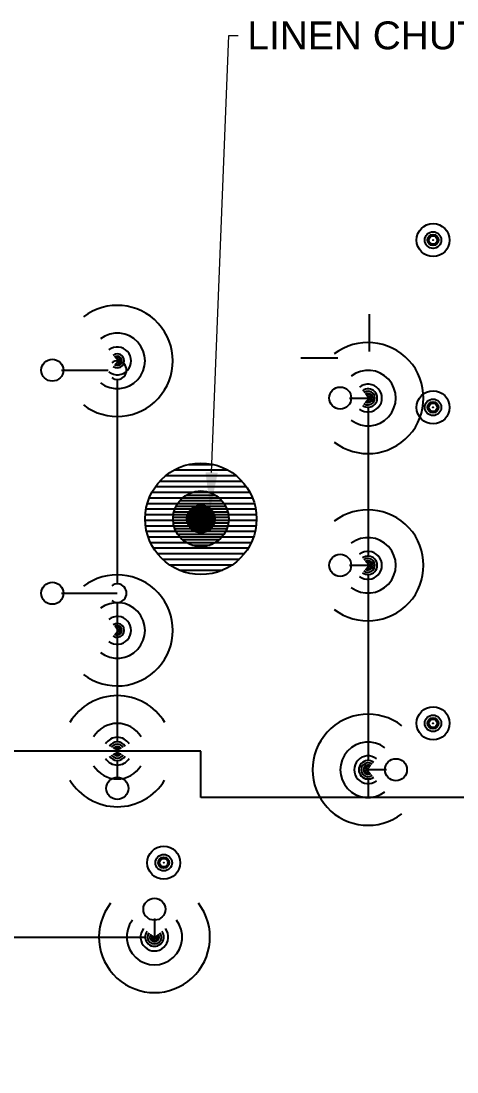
# Model space of a CAD drawing. Extents: x -22136 to 18501, y -126 to 776.
# Drawn here: x -2045.5 to -1857.7, y 249.7 to 702 of the extents above; entities that cross this region are included whole.
import ezdxf
from ezdxf import colors
from ezdxf.entities.mleader import LeaderData, LeaderLine
from ezdxf.math import Vec2, Vec3

# ---------------------------------------------------------------- set-up
doc = ezdxf.new("R2010")
doc.units = 0
doc.header["$LTSCALE"] = 48
doc.header["$MEASUREMENT"] = 0
for name, color, linetype in [('F-SPRK-HEAD-N', 2, 'Continuous'), ('F-SPRK-HEAD-N @ 1 (1)', 2, 'Continuous'), ('F-SPRK-HEAD-N @ 1 (2)', 2, 'Continuous'), ('F-SPRK-HEAD-N @ 128', 2, 'Continuous'), ('F-SPRK-HEAD-N @ 192', 2, 'Continuous'), ('F-SPRK-HEAD-N @ 48', 2, 'Continuous'), ('F-SPRK-HEAD-N @ 64', 2, 'Continuous'), ('F-SPRK-HEAD-N @ 96', 2, 'Continuous'), ('F-SPRN-N', 1, 'Continuous'), ('F-SPRN-N @ 1 (1)', 1, 'Continuous'), ('F-SPRN-N @ 1 (2)', 1, 'Continuous'), ('F-SPRN-N @ 12', 1, 'Continuous'), ('F-SPRN-N @ 128', 1, 'Continuous'), ('F-SPRN-N @ 16', 1, 'Continuous'), ('F-SPRN-N @ 192', 1, 'Continuous'), ('F-SPRN-N @ 2', 1, 'Continuous'), ('F-SPRN-N @ 24', 1, 'Continuous'), ('F-SPRN-N @ 384', 1, 'Continuous'), ('F-SPRN-N @ 4', 1, 'Continuous'), ('F-SPRN-N @ 48', 1, 'Continuous'), ('F-SPRN-N @ 64', 1, 'Continuous'), ('F-SPRN-N @ 768', 1, 'Continuous'), ('F-SPRN-N @ 8', 1, 'Continuous'), ('F-SPRN-N @ 96', 1, 'Continuous')]:
    doc.layers.add(name, color=color, linetype=linetype)
doc.layers.add('G-ANNO-TEXT', color=70, linetype='Continuous', lineweight=0)
doc.styles.add('Arial', font='arial.ttf')

# ---------------------------------------------------------------- blocks, each defined once
blk = doc.blocks.new('*U14')
blk.add_circle((0, 0), 0.0371)
blk = doc.blocks.new('*U674')
at = {"layer": 'F-SPRK-HEAD-N @ 1 (1)'}
blk.add_blockref('*U14', (-1984, 339.74), dxfattribs=at)
at = {"layer": 'F-SPRK-HEAD-N @ 1 (2)'}
blk.add_blockref('*U14', (-1984, 339.74), dxfattribs=at)
at = {"layer": 'F-SPRK-HEAD-N @ 128', "xscale": 128, "yscale": 128, "zscale": 128}
blk.add_blockref('*U14', (-1988, 319.74), dxfattribs=at)
at = {"layer": 'F-SPRK-HEAD-N @ 192', "xscale": 192, "yscale": 192, "zscale": 192}
blk.add_blockref('*U14', (-1984, 339.74), dxfattribs=at)
at = {"layer": 'F-SPRK-HEAD-N @ 48', "xscale": 48, "yscale": 48, "zscale": 48}
blk.add_blockref('*U14', (-1984, 339.74), dxfattribs=at)
at = {"layer": 'F-SPRK-HEAD-N @ 64', "xscale": 64, "yscale": 64, "zscale": 64}
blk.add_blockref('*U14', (-1984, 339.74), dxfattribs=at)
at = {"layer": 'F-SPRK-HEAD-N @ 96', "xscale": 96, "yscale": 96, "zscale": 96}
blk.add_blockref('*U14', (-1984, 339.74), dxfattribs=at)
blk = doc.blocks.new('*U15')
at = {"linetype": 'Continuous'}
blk.add_arc((0, 0), 0.03112, 232.56697, 127.43303, dxfattribs=at)
blk = doc.blocks.new('*U677')
at = {"layer": 'F-SPRN-N @ 1 (1)', "rotation": 270}
blk.add_blockref('*U15', (-1988, 307.74), dxfattribs=at)
at = {"layer": 'F-SPRN-N @ 1 (2)', "rotation": 270}
blk.add_blockref('*U15', (-1988, 307.74), dxfattribs=at)
at = {"layer": 'F-SPRN-N @ 12', "xscale": 12, "yscale": 12, "zscale": 12, "rotation": 270}
blk.add_blockref('*U15', (-1988, 307.74), dxfattribs=at)
at = {"layer": 'F-SPRN-N @ 128', "xscale": 128, "yscale": 128, "zscale": 128, "rotation": 270}
blk.add_blockref('*U15', (-1988, 307.74), dxfattribs=at)
at = {"layer": 'F-SPRN-N @ 16', "xscale": 16, "yscale": 16, "zscale": 16, "rotation": 270}
blk.add_blockref('*U15', (-1988, 307.74), dxfattribs=at)
at = {"layer": 'F-SPRN-N @ 192', "xscale": 192, "yscale": 192, "zscale": 192, "rotation": 270}
blk.add_blockref('*U15', (-1988, 307.74), dxfattribs=at)
at = {"layer": 'F-SPRN-N @ 2', "xscale": 2, "yscale": 2, "zscale": 2, "rotation": 270}
blk.add_blockref('*U15', (-1988, 307.74), dxfattribs=at)
at = {"layer": 'F-SPRN-N @ 24', "xscale": 24, "yscale": 24, "zscale": 24, "rotation": 270}
blk.add_blockref('*U15', (-1988, 307.74), dxfattribs=at)
at = {"layer": 'F-SPRN-N @ 384', "xscale": 384, "yscale": 384, "zscale": 384, "rotation": 270}
blk.add_blockref('*U15', (-1988, 307.74), dxfattribs=at)
at = {"layer": 'F-SPRN-N @ 4', "xscale": 4, "yscale": 4, "zscale": 4, "rotation": 270}
blk.add_blockref('*U15', (-1988, 307.74), dxfattribs=at)
at = {"layer": 'F-SPRN-N @ 48', "xscale": 48, "yscale": 48, "zscale": 48, "rotation": 270}
blk.add_blockref('*U15', (-1988, 307.74), dxfattribs=at)
at = {"layer": 'F-SPRN-N @ 64', "xscale": 64, "yscale": 64, "zscale": 64, "rotation": 270}
blk.add_blockref('*U15', (-1988, 307.74), dxfattribs=at)
at = {"layer": 'F-SPRN-N @ 768', "xscale": 768, "yscale": 768, "zscale": 768, "rotation": 270}
blk.add_blockref('*U15', (-1988, 307.74), dxfattribs=at)
at = {"layer": 'F-SPRN-N @ 8', "xscale": 8, "yscale": 8, "zscale": 8, "rotation": 270}
blk.add_blockref('*U15', (-1988, 307.74), dxfattribs=at)
at = {"layer": 'F-SPRN-N @ 96', "xscale": 96, "yscale": 96, "zscale": 96, "rotation": 270}
blk.add_blockref('*U15', (-1988, 307.74), dxfattribs=at)
blk = doc.blocks.new('*U11')
h = blk.add_hatch()
h.set_pattern_fill('ANSI31', color=256, scale=0.025, angle=135)
edge = h.paths.add_edge_path()
edge.add_arc((0, 0), 0.03125, 0, 360)
blk.add_circle((0, 0), 0.03125)
blk = doc.blocks.new('*U707')
at = {"layer": 'F-SPRN-N @ 1 (1)'}
blk.add_blockref('*U11', (-1968, 487.74), dxfattribs=at)
at = {"layer": 'F-SPRN-N @ 1 (2)'}
blk.add_blockref('*U11', (-1968, 487.74), dxfattribs=at)
at = {"layer": 'F-SPRN-N @ 12', "xscale": 12, "yscale": 12, "zscale": 12}
blk.add_blockref('*U11', (-1968, 487.74), dxfattribs=at)
at = {"layer": 'F-SPRN-N @ 128', "xscale": 128, "yscale": 128, "zscale": 128}
blk.add_blockref('*U11', (-1968, 487.74), dxfattribs=at)
at = {"layer": 'F-SPRN-N @ 16', "xscale": 16, "yscale": 16, "zscale": 16}
blk.add_blockref('*U11', (-1968, 487.74), dxfattribs=at)
at = {"layer": 'F-SPRN-N @ 192', "xscale": 192, "yscale": 192, "zscale": 192}
blk.add_blockref('*U11', (-1968, 487.74), dxfattribs=at)
at = {"layer": 'F-SPRN-N @ 2', "xscale": 2, "yscale": 2, "zscale": 2}
blk.add_blockref('*U11', (-1968, 487.74), dxfattribs=at)
at = {"layer": 'F-SPRN-N @ 24', "xscale": 24, "yscale": 24, "zscale": 24}
blk.add_blockref('*U11', (-1968, 487.74), dxfattribs=at)
at = {"layer": 'F-SPRN-N @ 384', "xscale": 384, "yscale": 384, "zscale": 384}
blk.add_blockref('*U11', (-1968, 487.74), dxfattribs=at)
at = {"layer": 'F-SPRN-N @ 4', "xscale": 4, "yscale": 4, "zscale": 4}
blk.add_blockref('*U11', (-1968, 487.74), dxfattribs=at)
at = {"layer": 'F-SPRN-N @ 48', "xscale": 48, "yscale": 48, "zscale": 48}
blk.add_blockref('*U11', (-1968, 487.74), dxfattribs=at)
at = {"layer": 'F-SPRN-N @ 64', "xscale": 64, "yscale": 64, "zscale": 64}
blk.add_blockref('*U11', (-1968, 487.74), dxfattribs=at)
at = {"layer": 'F-SPRN-N @ 768', "xscale": 768, "yscale": 768, "zscale": 768}
blk.add_blockref('*U11', (-1968, 487.74), dxfattribs=at)
at = {"layer": 'F-SPRN-N @ 8', "xscale": 8, "yscale": 8, "zscale": 8}
blk.add_blockref('*U11', (-1968, 487.74), dxfattribs=at)
at = {"layer": 'F-SPRN-N @ 96', "xscale": 96, "yscale": 96, "zscale": 96}
blk.add_blockref('*U11', (-1968, 487.74), dxfattribs=at)
blk = doc.blocks.new('*U32')
for start, end in [(121.27433, 238.72567), (301.43418, 58.56582)]:
    blk.add_arc((0, 0), 0.03112, start, end)
blk = doc.blocks.new('*U709')
at = {"layer": 'F-SPRN-N @ 1 (1)', "rotation": 270}
blk.add_blockref('*U32', (-2004, 387.74), dxfattribs=at)
at = {"layer": 'F-SPRN-N @ 1 (2)', "rotation": 270}
blk.add_blockref('*U32', (-2004, 387.74), dxfattribs=at)
at = {"layer": 'F-SPRN-N @ 12', "xscale": 12, "yscale": 12, "zscale": 12, "rotation": 270}
blk.add_blockref('*U32', (-2004, 387.74), dxfattribs=at)
at = {"layer": 'F-SPRN-N @ 128', "xscale": 128, "yscale": 128, "zscale": 128, "rotation": 270}
blk.add_blockref('*U32', (-2004, 387.74), dxfattribs=at)
at = {"layer": 'F-SPRN-N @ 16', "xscale": 16, "yscale": 16, "zscale": 16, "rotation": 270}
blk.add_blockref('*U32', (-2004, 387.74), dxfattribs=at)
at = {"layer": 'F-SPRN-N @ 192', "xscale": 192, "yscale": 192, "zscale": 192, "rotation": 270}
blk.add_blockref('*U32', (-2004, 387.74), dxfattribs=at)
at = {"layer": 'F-SPRN-N @ 2', "xscale": 2, "yscale": 2, "zscale": 2, "rotation": 270}
blk.add_blockref('*U32', (-2004, 387.74), dxfattribs=at)
at = {"layer": 'F-SPRN-N @ 24', "xscale": 24, "yscale": 24, "zscale": 24, "rotation": 270}
blk.add_blockref('*U32', (-2004, 387.74), dxfattribs=at)
at = {"layer": 'F-SPRN-N @ 384', "xscale": 384, "yscale": 384, "zscale": 384, "rotation": 270}
blk.add_blockref('*U32', (-2004, 387.74), dxfattribs=at)
at = {"layer": 'F-SPRN-N @ 4', "xscale": 4, "yscale": 4, "zscale": 4, "rotation": 270}
blk.add_blockref('*U32', (-2004, 387.74), dxfattribs=at)
at = {"layer": 'F-SPRN-N @ 48', "xscale": 48, "yscale": 48, "zscale": 48, "rotation": 270}
blk.add_blockref('*U32', (-2004, 387.74), dxfattribs=at)
at = {"layer": 'F-SPRN-N @ 64', "xscale": 64, "yscale": 64, "zscale": 64, "rotation": 270}
blk.add_blockref('*U32', (-2004, 387.74), dxfattribs=at)
at = {"layer": 'F-SPRN-N @ 768', "xscale": 768, "yscale": 768, "zscale": 768, "rotation": 270}
blk.add_blockref('*U32', (-2004, 387.74), dxfattribs=at)
at = {"layer": 'F-SPRN-N @ 8', "xscale": 8, "yscale": 8, "zscale": 8, "rotation": 270}
blk.add_blockref('*U32', (-2004, 387.74), dxfattribs=at)
at = {"layer": 'F-SPRN-N @ 96', "xscale": 96, "yscale": 96, "zscale": 96, "rotation": 270}
blk.add_blockref('*U32', (-2004, 387.74), dxfattribs=at)
blk = doc.blocks.new('*U720')
at = {"layer": 'F-SPRK-HEAD-N @ 1 (1)'}
blk.add_blockref('*U14', (-1868, 399.74), dxfattribs=at)
at = {"layer": 'F-SPRK-HEAD-N @ 1 (2)'}
blk.add_blockref('*U14', (-1868, 399.74), dxfattribs=at)
at = {"layer": 'F-SPRK-HEAD-N @ 128', "xscale": 128, "yscale": 128, "zscale": 128}
blk.add_blockref('*U14', (-1884, 379.74), dxfattribs=at)
at = {"layer": 'F-SPRK-HEAD-N @ 192', "xscale": 192, "yscale": 192, "zscale": 192}
blk.add_blockref('*U14', (-1868, 399.74), dxfattribs=at)
at = {"layer": 'F-SPRK-HEAD-N @ 48', "xscale": 48, "yscale": 48, "zscale": 48}
blk.add_blockref('*U14', (-1868, 399.74), dxfattribs=at)
at = {"layer": 'F-SPRK-HEAD-N @ 64', "xscale": 64, "yscale": 64, "zscale": 64}
blk.add_blockref('*U14', (-1868, 399.74), dxfattribs=at)
at = {"layer": 'F-SPRK-HEAD-N @ 96', "xscale": 96, "yscale": 96, "zscale": 96}
blk.add_blockref('*U14', (-1868, 399.74), dxfattribs=at)
blk = doc.blocks.new('*U721')
at = {"layer": 'F-SPRK-HEAD-N @ 1 (1)'}
blk.add_blockref('*U14', (-1868, 607.74), dxfattribs=at)
at = {"layer": 'F-SPRK-HEAD-N @ 1 (2)'}
blk.add_blockref('*U14', (-1868, 607.74), dxfattribs=at)
at = {"layer": 'F-SPRK-HEAD-N @ 128', "xscale": 128, "yscale": 128, "zscale": 128}
blk.add_blockref('*U14', (-1908, 539.74), dxfattribs=at)
at = {"layer": 'F-SPRK-HEAD-N @ 192', "xscale": 192, "yscale": 192, "zscale": 192}
blk.add_blockref('*U14', (-1868, 607.74), dxfattribs=at)
at = {"layer": 'F-SPRK-HEAD-N @ 48', "xscale": 48, "yscale": 48, "zscale": 48}
blk.add_blockref('*U14', (-1868, 607.74), dxfattribs=at)
at = {"layer": 'F-SPRK-HEAD-N @ 64', "xscale": 64, "yscale": 64, "zscale": 64}
blk.add_blockref('*U14', (-1868, 607.74), dxfattribs=at)
at = {"layer": 'F-SPRK-HEAD-N @ 96', "xscale": 96, "yscale": 96, "zscale": 96}
blk.add_blockref('*U14', (-1868, 607.74), dxfattribs=at)
blk = doc.blocks.new('*U723')
at = {"layer": 'F-SPRK-HEAD-N @ 1 (1)'}
blk.add_blockref('*U14', (-1868, 535.74), dxfattribs=at)
at = {"layer": 'F-SPRK-HEAD-N @ 1 (2)'}
blk.add_blockref('*U14', (-1868, 535.74), dxfattribs=at)
at = {"layer": 'F-SPRK-HEAD-N @ 128', "xscale": 128, "yscale": 128, "zscale": 128}
blk.add_blockref('*U14', (-1908, 467.74), dxfattribs=at)
at = {"layer": 'F-SPRK-HEAD-N @ 192', "xscale": 192, "yscale": 192, "zscale": 192}
blk.add_blockref('*U14', (-1868, 535.74), dxfattribs=at)
at = {"layer": 'F-SPRK-HEAD-N @ 48', "xscale": 48, "yscale": 48, "zscale": 48}
blk.add_blockref('*U14', (-1868, 535.74), dxfattribs=at)
at = {"layer": 'F-SPRK-HEAD-N @ 64', "xscale": 64, "yscale": 64, "zscale": 64}
blk.add_blockref('*U14', (-1868, 535.74), dxfattribs=at)
at = {"layer": 'F-SPRK-HEAD-N @ 96', "xscale": 96, "yscale": 96, "zscale": 96}
blk.add_blockref('*U14', (-1868, 535.74), dxfattribs=at)
blk = doc.blocks.new('*U725')
at = {"layer": 'F-SPRN-N @ 1 (1)'}
blk.add_blockref('*U15', (-1896, 539.74), dxfattribs=at)
at = {"layer": 'F-SPRN-N @ 1 (2)'}
blk.add_blockref('*U15', (-1896, 539.74), dxfattribs=at)
at = {"layer": 'F-SPRN-N @ 12', "xscale": 12, "yscale": 12, "zscale": 12}
blk.add_blockref('*U15', (-1896, 539.74), dxfattribs=at)
at = {"layer": 'F-SPRN-N @ 128', "xscale": 128, "yscale": 128, "zscale": 128}
blk.add_blockref('*U15', (-1896, 539.74), dxfattribs=at)
at = {"layer": 'F-SPRN-N @ 16', "xscale": 16, "yscale": 16, "zscale": 16}
blk.add_blockref('*U15', (-1896, 539.74), dxfattribs=at)
at = {"layer": 'F-SPRN-N @ 192', "xscale": 192, "yscale": 192, "zscale": 192}
blk.add_blockref('*U15', (-1896, 539.74), dxfattribs=at)
at = {"layer": 'F-SPRN-N @ 2', "xscale": 2, "yscale": 2, "zscale": 2}
blk.add_blockref('*U15', (-1896, 539.74), dxfattribs=at)
at = {"layer": 'F-SPRN-N @ 24', "xscale": 24, "yscale": 24, "zscale": 24}
blk.add_blockref('*U15', (-1896, 539.74), dxfattribs=at)
at = {"layer": 'F-SPRN-N @ 384', "xscale": 384, "yscale": 384, "zscale": 384}
blk.add_blockref('*U15', (-1896, 539.74), dxfattribs=at)
at = {"layer": 'F-SPRN-N @ 4', "xscale": 4, "yscale": 4, "zscale": 4}
blk.add_blockref('*U15', (-1896, 539.74), dxfattribs=at)
at = {"layer": 'F-SPRN-N @ 48', "xscale": 48, "yscale": 48, "zscale": 48}
blk.add_blockref('*U15', (-1896, 539.74), dxfattribs=at)
at = {"layer": 'F-SPRN-N @ 64', "xscale": 64, "yscale": 64, "zscale": 64}
blk.add_blockref('*U15', (-1896, 539.74), dxfattribs=at)
at = {"layer": 'F-SPRN-N @ 768', "xscale": 768, "yscale": 768, "zscale": 768}
blk.add_blockref('*U15', (-1896, 539.74), dxfattribs=at)
at = {"layer": 'F-SPRN-N @ 8', "xscale": 8, "yscale": 8, "zscale": 8}
blk.add_blockref('*U15', (-1896, 539.74), dxfattribs=at)
at = {"layer": 'F-SPRN-N @ 96', "xscale": 96, "yscale": 96, "zscale": 96}
blk.add_blockref('*U15', (-1896, 539.74), dxfattribs=at)
blk = doc.blocks.new('*U726')
at = {"layer": 'F-SPRN-N @ 1 (1)'}
blk.add_blockref('*U15', (-1896, 467.74), dxfattribs=at)
at = {"layer": 'F-SPRN-N @ 1 (2)'}
blk.add_blockref('*U15', (-1896, 467.74), dxfattribs=at)
at = {"layer": 'F-SPRN-N @ 12', "xscale": 12, "yscale": 12, "zscale": 12}
blk.add_blockref('*U15', (-1896, 467.74), dxfattribs=at)
at = {"layer": 'F-SPRN-N @ 128', "xscale": 128, "yscale": 128, "zscale": 128}
blk.add_blockref('*U15', (-1896, 467.74), dxfattribs=at)
at = {"layer": 'F-SPRN-N @ 16', "xscale": 16, "yscale": 16, "zscale": 16}
blk.add_blockref('*U15', (-1896, 467.74), dxfattribs=at)
at = {"layer": 'F-SPRN-N @ 192', "xscale": 192, "yscale": 192, "zscale": 192}
blk.add_blockref('*U15', (-1896, 467.74), dxfattribs=at)
at = {"layer": 'F-SPRN-N @ 2', "xscale": 2, "yscale": 2, "zscale": 2}
blk.add_blockref('*U15', (-1896, 467.74), dxfattribs=at)
at = {"layer": 'F-SPRN-N @ 24', "xscale": 24, "yscale": 24, "zscale": 24}
blk.add_blockref('*U15', (-1896, 467.74), dxfattribs=at)
at = {"layer": 'F-SPRN-N @ 384', "xscale": 384, "yscale": 384, "zscale": 384}
blk.add_blockref('*U15', (-1896, 467.74), dxfattribs=at)
at = {"layer": 'F-SPRN-N @ 4', "xscale": 4, "yscale": 4, "zscale": 4}
blk.add_blockref('*U15', (-1896, 467.74), dxfattribs=at)
at = {"layer": 'F-SPRN-N @ 48', "xscale": 48, "yscale": 48, "zscale": 48}
blk.add_blockref('*U15', (-1896, 467.74), dxfattribs=at)
at = {"layer": 'F-SPRN-N @ 64', "xscale": 64, "yscale": 64, "zscale": 64}
blk.add_blockref('*U15', (-1896, 467.74), dxfattribs=at)
at = {"layer": 'F-SPRN-N @ 768', "xscale": 768, "yscale": 768, "zscale": 768}
blk.add_blockref('*U15', (-1896, 467.74), dxfattribs=at)
at = {"layer": 'F-SPRN-N @ 8', "xscale": 8, "yscale": 8, "zscale": 8}
blk.add_blockref('*U15', (-1896, 467.74), dxfattribs=at)
at = {"layer": 'F-SPRN-N @ 96', "xscale": 96, "yscale": 96, "zscale": 96}
blk.add_blockref('*U15', (-1896, 467.74), dxfattribs=at)
blk = doc.blocks.new('*U729')
at = {"layer": 'F-SPRN-N @ 1 (1)', "rotation": 180}
blk.add_blockref('*U15', (-1896, 379.74), dxfattribs=at)
at = {"layer": 'F-SPRN-N @ 1 (2)', "rotation": 180}
blk.add_blockref('*U15', (-1896, 379.74), dxfattribs=at)
at = {"layer": 'F-SPRN-N @ 12', "xscale": 12, "yscale": 12, "zscale": 12, "rotation": 180}
blk.add_blockref('*U15', (-1896, 379.74), dxfattribs=at)
at = {"layer": 'F-SPRN-N @ 128', "xscale": 128, "yscale": 128, "zscale": 128, "rotation": 180}
blk.add_blockref('*U15', (-1896, 379.74), dxfattribs=at)
at = {"layer": 'F-SPRN-N @ 16', "xscale": 16, "yscale": 16, "zscale": 16, "rotation": 180}
blk.add_blockref('*U15', (-1896, 379.74), dxfattribs=at)
at = {"layer": 'F-SPRN-N @ 192', "xscale": 192, "yscale": 192, "zscale": 192, "rotation": 180}
blk.add_blockref('*U15', (-1896, 379.74), dxfattribs=at)
at = {"layer": 'F-SPRN-N @ 2', "xscale": 2, "yscale": 2, "zscale": 2, "rotation": 180}
blk.add_blockref('*U15', (-1896, 379.74), dxfattribs=at)
at = {"layer": 'F-SPRN-N @ 24', "xscale": 24, "yscale": 24, "zscale": 24, "rotation": 180}
blk.add_blockref('*U15', (-1896, 379.74), dxfattribs=at)
at = {"layer": 'F-SPRN-N @ 384', "xscale": 384, "yscale": 384, "zscale": 384, "rotation": 180}
blk.add_blockref('*U15', (-1896, 379.74), dxfattribs=at)
at = {"layer": 'F-SPRN-N @ 4', "xscale": 4, "yscale": 4, "zscale": 4, "rotation": 180}
blk.add_blockref('*U15', (-1896, 379.74), dxfattribs=at)
at = {"layer": 'F-SPRN-N @ 48', "xscale": 48, "yscale": 48, "zscale": 48, "rotation": 180}
blk.add_blockref('*U15', (-1896, 379.74), dxfattribs=at)
at = {"layer": 'F-SPRN-N @ 64', "xscale": 64, "yscale": 64, "zscale": 64, "rotation": 180}
blk.add_blockref('*U15', (-1896, 379.74), dxfattribs=at)
at = {"layer": 'F-SPRN-N @ 768', "xscale": 768, "yscale": 768, "zscale": 768, "rotation": 180}
blk.add_blockref('*U15', (-1896, 379.74), dxfattribs=at)
at = {"layer": 'F-SPRN-N @ 8', "xscale": 8, "yscale": 8, "zscale": 8, "rotation": 180}
blk.add_blockref('*U15', (-1896, 379.74), dxfattribs=at)
at = {"layer": 'F-SPRN-N @ 96', "xscale": 96, "yscale": 96, "zscale": 96, "rotation": 180}
blk.add_blockref('*U15', (-1896, 379.74), dxfattribs=at)
blk = doc.blocks.new('*U739')
at = {"layer": 'F-SPRN-N @ 1 (1)'}
blk.add_blockref('*U15', (-2004, 555.74), dxfattribs=at)
at = {"layer": 'F-SPRN-N @ 1 (2)'}
blk.add_blockref('*U15', (-2004, 555.74), dxfattribs=at)
at = {"layer": 'F-SPRN-N @ 12', "xscale": 12, "yscale": 12, "zscale": 12}
blk.add_blockref('*U15', (-2004, 555.74), dxfattribs=at)
at = {"layer": 'F-SPRN-N @ 128', "xscale": 128, "yscale": 128, "zscale": 128}
blk.add_blockref('*U15', (-2004, 551.74), dxfattribs=at)
at = {"layer": 'F-SPRN-N @ 16', "xscale": 16, "yscale": 16, "zscale": 16}
blk.add_blockref('*U15', (-2004, 555.74), dxfattribs=at)
at = {"layer": 'F-SPRN-N @ 192', "xscale": 192, "yscale": 192, "zscale": 192}
blk.add_blockref('*U15', (-2004, 555.74), dxfattribs=at)
at = {"layer": 'F-SPRN-N @ 2', "xscale": 2, "yscale": 2, "zscale": 2}
blk.add_blockref('*U15', (-2004, 555.74), dxfattribs=at)
at = {"layer": 'F-SPRN-N @ 24', "xscale": 24, "yscale": 24, "zscale": 24}
blk.add_blockref('*U15', (-2004, 555.74), dxfattribs=at)
at = {"layer": 'F-SPRN-N @ 384', "xscale": 384, "yscale": 384, "zscale": 384}
blk.add_blockref('*U15', (-2004, 555.74), dxfattribs=at)
at = {"layer": 'F-SPRN-N @ 4', "xscale": 4, "yscale": 4, "zscale": 4}
blk.add_blockref('*U15', (-2004, 555.74), dxfattribs=at)
at = {"layer": 'F-SPRN-N @ 48', "xscale": 48, "yscale": 48, "zscale": 48}
blk.add_blockref('*U15', (-2004, 555.74), dxfattribs=at)
at = {"layer": 'F-SPRN-N @ 64', "xscale": 64, "yscale": 64, "zscale": 64}
blk.add_blockref('*U15', (-2004, 555.74), dxfattribs=at)
at = {"layer": 'F-SPRN-N @ 768', "xscale": 768, "yscale": 768, "zscale": 768}
blk.add_blockref('*U15', (-2004, 555.74), dxfattribs=at)
at = {"layer": 'F-SPRN-N @ 8', "xscale": 8, "yscale": 8, "zscale": 8}
blk.add_blockref('*U15', (-2004, 555.74), dxfattribs=at)
at = {"layer": 'F-SPRN-N @ 96', "xscale": 96, "yscale": 96, "zscale": 96}
blk.add_blockref('*U15', (-2004, 555.74), dxfattribs=at)
blk = doc.blocks.new('*U740')
at = {"layer": 'F-SPRN-N @ 1 (1)'}
blk.add_blockref('*U15', (-2004, 439.74), dxfattribs=at)
at = {"layer": 'F-SPRN-N @ 1 (2)'}
blk.add_blockref('*U15', (-2004, 439.74), dxfattribs=at)
at = {"layer": 'F-SPRN-N @ 12', "xscale": 12, "yscale": 12, "zscale": 12}
blk.add_blockref('*U15', (-2004, 439.74), dxfattribs=at)
at = {"layer": 'F-SPRN-N @ 128', "xscale": 128, "yscale": 128, "zscale": 128}
blk.add_blockref('*U15', (-2004, 455.74), dxfattribs=at)
at = {"layer": 'F-SPRN-N @ 16', "xscale": 16, "yscale": 16, "zscale": 16}
blk.add_blockref('*U15', (-2004, 439.74), dxfattribs=at)
at = {"layer": 'F-SPRN-N @ 192', "xscale": 192, "yscale": 192, "zscale": 192}
blk.add_blockref('*U15', (-2004, 439.74), dxfattribs=at)
at = {"layer": 'F-SPRN-N @ 2', "xscale": 2, "yscale": 2, "zscale": 2}
blk.add_blockref('*U15', (-2004, 439.74), dxfattribs=at)
at = {"layer": 'F-SPRN-N @ 24', "xscale": 24, "yscale": 24, "zscale": 24}
blk.add_blockref('*U15', (-2004, 439.74), dxfattribs=at)
at = {"layer": 'F-SPRN-N @ 384', "xscale": 384, "yscale": 384, "zscale": 384}
blk.add_blockref('*U15', (-2004, 439.74), dxfattribs=at)
at = {"layer": 'F-SPRN-N @ 4', "xscale": 4, "yscale": 4, "zscale": 4}
blk.add_blockref('*U15', (-2004, 439.74), dxfattribs=at)
at = {"layer": 'F-SPRN-N @ 48', "xscale": 48, "yscale": 48, "zscale": 48}
blk.add_blockref('*U15', (-2004, 439.74), dxfattribs=at)
at = {"layer": 'F-SPRN-N @ 64', "xscale": 64, "yscale": 64, "zscale": 64}
blk.add_blockref('*U15', (-2004, 439.74), dxfattribs=at)
at = {"layer": 'F-SPRN-N @ 768', "xscale": 768, "yscale": 768, "zscale": 768}
blk.add_blockref('*U15', (-2004, 439.74), dxfattribs=at)
at = {"layer": 'F-SPRN-N @ 8', "xscale": 8, "yscale": 8, "zscale": 8}
blk.add_blockref('*U15', (-2004, 439.74), dxfattribs=at)
at = {"layer": 'F-SPRN-N @ 96', "xscale": 96, "yscale": 96, "zscale": 96}
blk.add_blockref('*U15', (-2004, 439.74), dxfattribs=at)

msp = doc.modelspace()

# ---------------------------------------------------------------- linework, layer by layer
at = {"layer": 'DEFPOINTS'}
for p, q in [((-1895.56, 575.83), (-1895.56, 559.83)), ((-1924.96, 557.04), (-1908.96, 557.04))]:
    msp.add_line(p, q, dxfattribs=at)
at = {"layer": 'F-SPRN-N'}
for p, q in [((-2028, 551.74), (-2008, 551.74)), ((-2004, 547.74), (-2004, 459.74)), ((-1904, 539.74), (-1896, 539.74)), ((-1896, 535.74), (-1896, 471.74)), ((-1904, 467.74), (-1896, 467.74)), ((-1896, 463.74), (-1896, 383.74)), ((-2028, 455.74), (-2004, 455.74)), ((-2004, 451.74), (-2004, 391.74)), ((-1968, 387.74), (-2188, 387.74)), ((-1968, 367.74), (-1968, 387.74)), ((-2004, 383.74), (-2004, 375.74)), ((-1888, 379.74), (-1896, 379.74)), ((-1896, 375.74), (-1896, 367.74)), ((-1668, 367.74), (-1968, 367.74)), ((-1988, 315.74), (-1988, 307.74)), ((-2128, 307.74), (-1992, 307.74))]:
    msp.add_line(p, q, dxfattribs=at)

# ---------------------------------------------------------------- block references
at = {"layer": 'F-SPRK-HEAD-N'}
for name in ['*U721', '*U723', '*U720', '*U674']:
    msp.add_blockref(name, (0, 0), dxfattribs=at)
at = {"layer": 'F-SPRK-HEAD-N @ 128', "xscale": 128, "yscale": 128, "zscale": 128}
for p in [(-2032, 551.74), (-2032, 455.74), (-2004, 371.74)]:
    msp.add_blockref('*U14', p, dxfattribs=at)
at = {"layer": 'F-SPRN-N'}
for name in ['*U739', '*U725', '*U707', '*U726', '*U740', '*U709', '*U729', '*U677']:
    msp.add_blockref(name, (0, 0), dxfattribs=at)

# ---------------------------------------------------------------- leaders
at = {"layer": 'G-ANNO-TEXT'}
ml = msp.add_multileader_mtext('Standard', dxfattribs=at)
ml.set_content('LINEN CHUTE SPR RISER ', color=256, style='Arial')
ml.set_leader_properties(color=256, linetype='ByLayer', lineweight=-1)
ml.build(insert=Vec2(0, 0))
ml.multileader.update_dxf_attribs({"has_dogleg": 0, "dogleg_length": 0.125, "arrow_head_size": 16, "scale": 128})
ctx = ml.context
ctx.base_point, ctx.scale, ctx.char_height, ctx.arrow_head_size, ctx.landing_gap_size, ctx.plane_origin = Vec3(-1952, 695.74), 128, 12, 16, 4, Vec3(-1964, 491.74)
notes = []
notes.append((ctx, [(0, (1, 1, 0), (-1968, 695.74), (1, 0), 16, [(0, [(-1964, 491.74), (-1956, 695.74)], 0, [])])]))
ctx.mtext.insert, ctx.mtext.width, ctx.mtext.flow_direction = Vec3(-1948, 701.85), 53.0863, 5
ml = msp.add_multileader_mtext('Standard', dxfattribs=at)
ml.set_content('4"SP-UP TO ROOF MANIFOLD', color=256, style='Arial')
ml.set_leader_properties(color=256, linetype='ByLayer', lineweight=-1)
ml.build(insert=Vec2(0, 0))
ml.multileader.update_dxf_attribs({"has_dogleg": 0, "dogleg_length": 0.125, "arrow_head_size": 16, "scale": 128})
ctx = ml.context
ctx.base_point, ctx.scale, ctx.char_height, ctx.arrow_head_size, ctx.landing_gap_size, ctx.plane_origin = Vec3(-2005.7, -56.26), 128, 12, 16, 4, Vec3(-1696, 319.74)
ctx.text_align_type = 2
notes.append((ctx, [(0, (1, 1, 0), (-1744, -56.26), (-1, 0), 16, [(0, [(-1728, 303.74), (-1740, -56.26)], 0, [])])]))
ctx.mtext.insert, ctx.mtext.alignment, ctx.mtext.flow_direction = Vec3(-1764, -50.15), 3, 5
for ctx, leaders in notes:
    for number, flags, end, landing, length, lines in leaders:
        leader = LeaderData()
        leader.index, (leader.has_last_leader_line, leader.has_dogleg_vector, leader.attachment_direction) = number, flags
        leader.last_leader_point, leader.dogleg_vector, leader.dogleg_length = Vec3(end), Vec3(landing), length
        for number, points, colour, breaks in lines:
            line = LeaderLine()
            line.index, line.vertices, line.color, line.breaks = number, Vec3.list(points), colors.encode_raw_color(colour), breaks
            leader.lines.append(line)
        ctx.leaders.append(leader)

doc.saveas('drawing.dxf')
